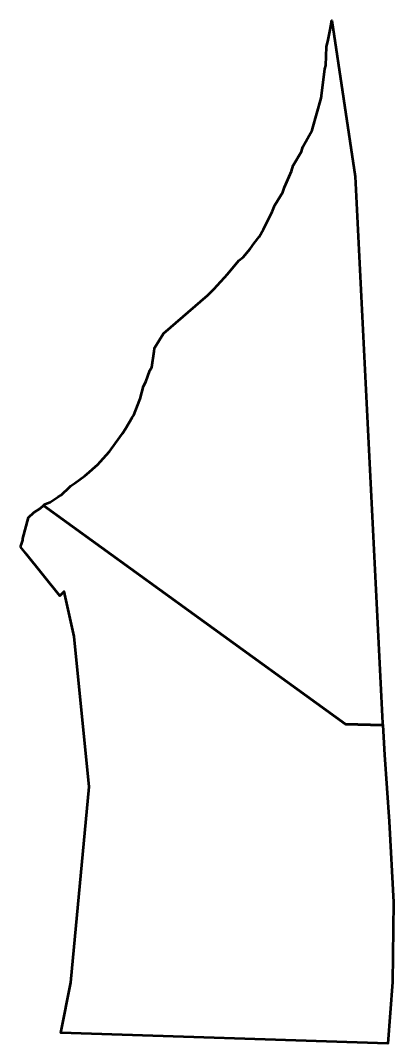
# Model space of a CAD drawing. Header units: metres. Extents: x 808225 to 808292, y 9157284 to 9157468.
import ezdxf

# ---------------------------------------------------------------- set-up
doc = ezdxf.new("R2010")
doc.units = ezdxf.units.M
doc.header["$MEASUREMENT"] = 0
doc.layers.add('2860-21083', color=1, linetype='Continuous')

msp = doc.modelspace()

# ---------------------------------------------------------------- linework, layer by layer
at = {"layer": '2860-21083', "color": 254, "lineweight": 53, "true_color": 0xcccccc}
for points in [[(808229.45, 9157380.47), (808229.71, 9157380.69), (808230.63, 9157381.08), (808232.09, 9157382.02), (808232.61, 9157382.33), (808234.19, 9157383.83), (808234.39, 9157384.02), (808235.1, 9157384.48), (808236.87, 9157385.78), (808237.25, 9157386.09), (808239.23, 9157387.81), (808239.65, 9157388.3), (808241.29, 9157390.16), (808241.61, 9157390.6), (808243.63, 9157393.4), (808244.14, 9157394.2), (808245.38, 9157396.27), (808245.64, 9157396.66), (808246.68, 9157399.28), (808246.79, 9157399.59), (808247.41, 9157401.91), (808247.81, 9157402.67), (808248.51, 9157404.69), (808248.9, 9157405.28), (808249.32, 9157408.16), (808249.35, 9157408.63), (808249.41, 9157408.8), (808250.97, 9157411.36), (808258.91, 9157418.2), (808260.31, 9157419.56), (808260.45, 9157419.77), (808260.59, 9157419.94), (808261.95, 9157421.4), (808262.44, 9157421.96), (808264.48, 9157424.43), (808265.26, 9157425.04), (808266.5, 9157426.5), (808267.25, 9157427.57), (808268.17, 9157428.69), (808268.89, 9157430.06), (808270.48, 9157433.16), (808270.93, 9157434.38), (808272.4, 9157436.67), (808272.7, 9157437.57), (808273.95, 9157440.44), (808274.22, 9157441.48), (808275.73, 9157444.02), (808275.97, 9157444.84), (808277.65, 9157447.83), (808277.7, 9157448.04), (808279.26, 9157453.59), (808279.31, 9157454), (808279.94, 9157458.83), (808280.08, 9157459.45), (808280.2, 9157462.76), (808280.53, 9157464.02), (808280.85, 9157465.85), (808281.15, 9157467.51), (808285.34, 9157439.53), (808290.28, 9157341.42), (808290.3, 9157341.05), (808283.61, 9157341.21), (808230.12, 9157379.98)], [(808225.33, 9157373.02), (808225.51, 9157373.51), (808225.77, 9157374.22), (808225.78, 9157374.56), (808226.77, 9157378.34), (808227.74, 9157379.23), (808228.85, 9157379.95), (808229.45, 9157380.47), (808283.61, 9157341.21), (808290.3, 9157341.05), (808290.61, 9157335.71), (808291.44, 9157323.74), (808292.24, 9157309.27), (808292.04, 9157294.93), (808291.23, 9157283.91), (808232.56, 9157285.81), (808234.39, 9157294.87), (808237.67, 9157329.96), (808234.96, 9157356.96), (808233.16, 9157365.02), (808232.37, 9157364.27), (808226.29, 9157371.84)]]:
    msp.add_lwpolyline(points, close=True, dxfattribs=at)

doc.saveas('drawing.dxf')
